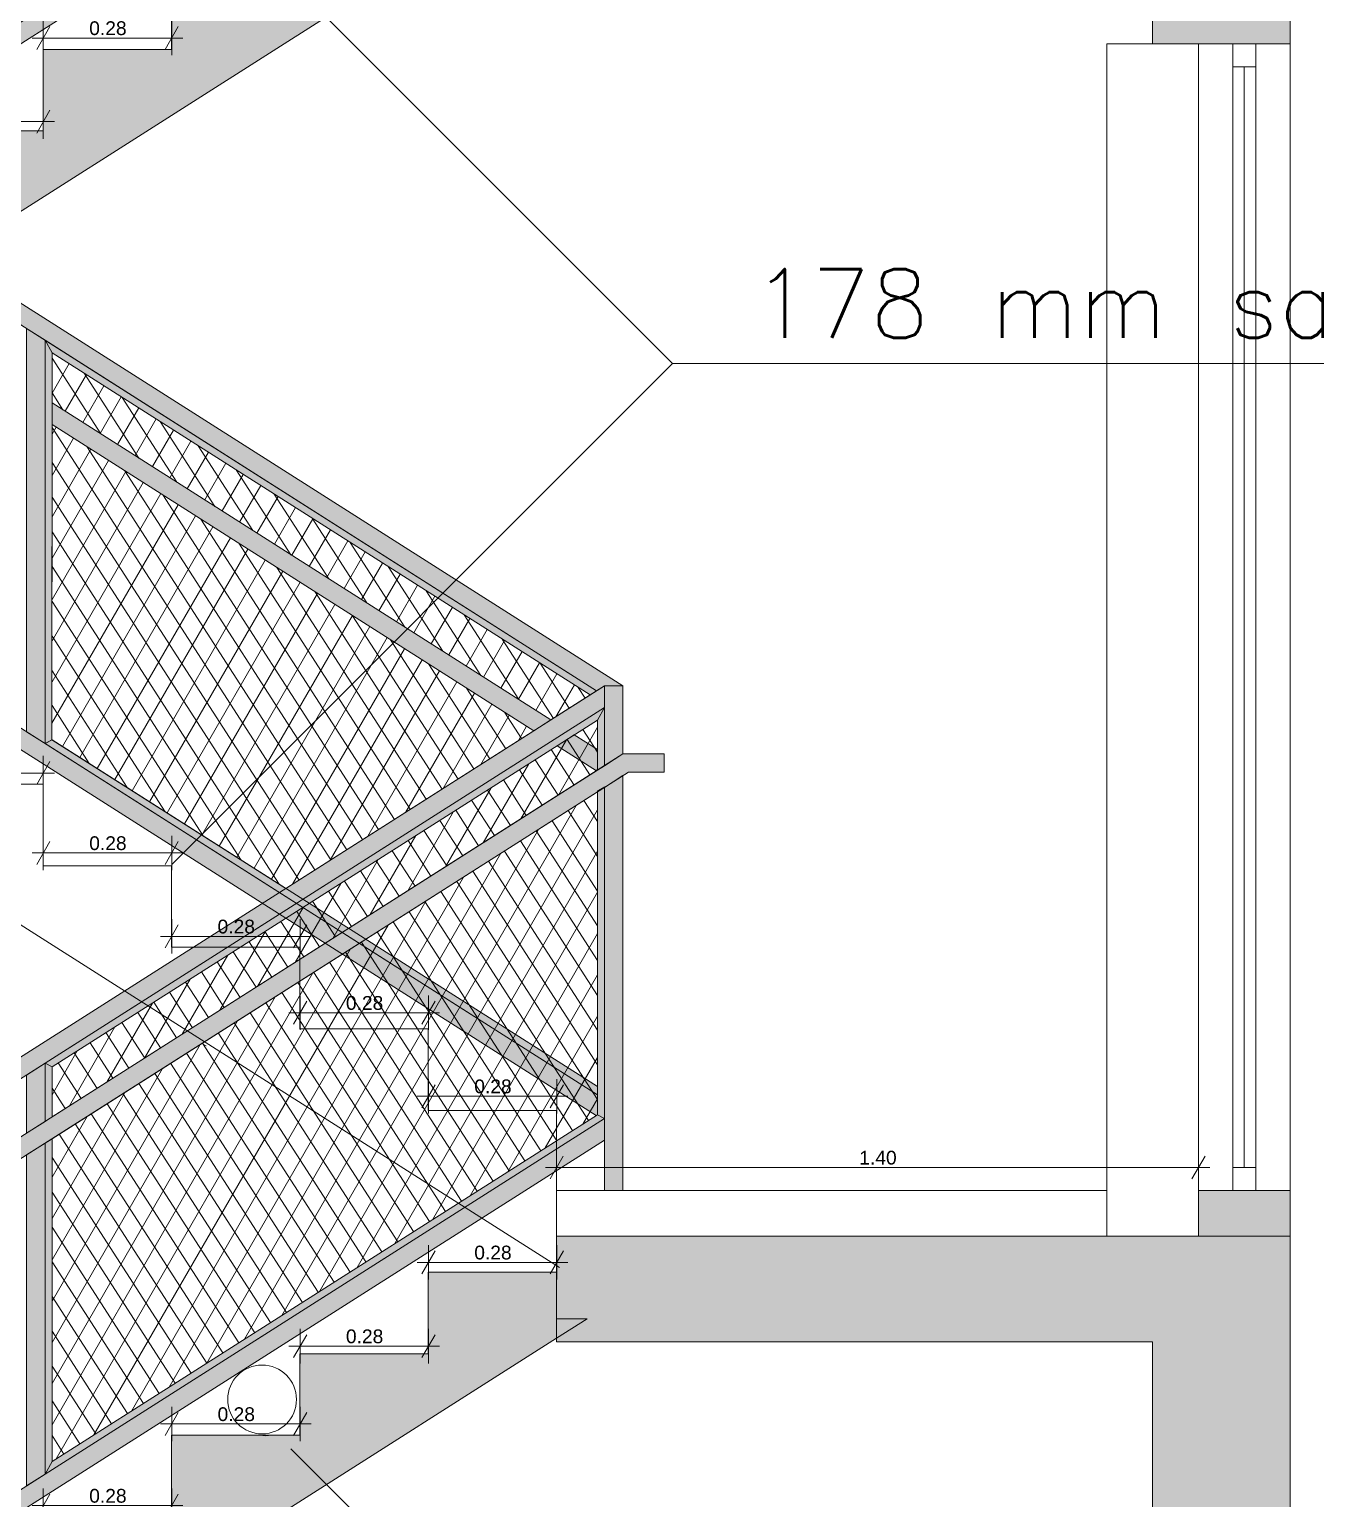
# Model space of a CAD drawing. Header units: millimetres. Extents: x 476244520 to 476657119, y 4620824743 to 4621446928.
# Drawn here: x 476573058 to 476575864, y 4621126298 to 4621129501 of the extents above; entities that cross this region are included whole.
import ezdxf

# ---------------------------------------------------------------- set-up
doc = ezdxf.new("R2010")
doc.units = ezdxf.units.MM
doc.header["$MEASUREMENT"] = 0
for name, color, linetype, lineweight in [('0_Pen_No__42_Pen_No__250_Pen_No__7', 7, 'Continuous', 0), ('2D Drafting - General_Pen_No__250_Pen_No__7', 7, 'Continuous', 0), ('Annotation - Text_Pen_No__7_Pen_No__7_Pen_No__5', 5, 'Continuous', 0), ('gegmebi_Pen_No__7_Pen_No__250', 7, 'Continuous', 0), ('gegmebi_Pen_No__7_Pen_No__7', 7, 'Continuous', 0), ('gegmebi_Pen_No__7_Pen_No__7_Pen_No__5', 5, 'Continuous', 0), ('kar-panjara_Pen_No__7_Pen_No__250', 7, 'Continuous', 0), ('New_2D Drafting - General_Pen_No__1', 1, 'Continuous', 0), ('New_2D Drafting - General_Pen_No__250_Pen_No__250', 7, 'Continuous', 0), ('New_2D Drafting - General_Pen_No__4', 7, 'Continuous', 0), ('New_Doors_Pen_No__7_Pen_No__7_Pen_No__250', 7, 'Continuous', 0), ('New_Doors_Pen_No__7_Pen_No__7_Pen_No__5', 5, 'Continuous', 0), ('New_shenobebi_Pen_No__240', 240, 'Continuous', 0), ('New_shenobebi_Pen_No__4', 7, 'Continuous', 0), ('reg_nak_Pen_No__250', 7, 'Continuous', 0), ('zoma_Pen_No__142', 142, 'Continuous', 0)]:
    doc.layers.add(name, color=color, linetype=linetype, lineweight=lineweight)
doc.layers.add('zoma', color=7, linetype='Continuous')
doc.styles.add('GENERATED_STYLE_2', font='arial.ttf')
doc.dimstyles.new('GENERATED_STYLE__15', dxfattribs={"dimtxt": 30.000001, "dimasz": 38, "dimexe": 0.18, "dimexo": 3, "dimgap": 0.09, "dimtad": 1, "dimtih": 1, "dimtoh": 1, "dimlfac": 0.001, "dimzin": 0, "dimdsep": 46, "dimtxsty": 'GENERATED_STYLE_2', "dimblk": 'ARROWHEAD_2', "dimblk1": 'ARROWHEAD_2', "dimblk2": 'ARROWHEAD_2', "dimcen": 0.09, "dimclrd": 142, "dimclre": 142, "dimclrt": 142, "dimadec": 0, "dimazin": 0, "dimtfac": 1, "dimtdec": 4, "dimtmove": 0, "dimatfit": 3, "dimfxl": 1, "dimtolj": 1, "dimtzin": 0, "dimarcsym": 0})
pattern_1 = [(60, (476844527.15, 4621385791.044), (-38.971143, 22.5), []), (122.833095, (476844527.15, 4621385791.044), (36.8060797, 18.75), [])]

# ---------------------------------------------------------------- blocks, each defined once
blk = doc.blocks.new('*D626', base_point=(476844527.1, 4621385791))
at = {"layer": 'zoma_Pen_No__142', "color": 142, "linetype": 'Continuous', "lineweight": 0, "transparency": 16777216}
for p, q in [((476574208.3, 4621126982.4), (476574208.3, 4621127057.4)), ((476575608.5, 4621126982.4), (476575608.5, 4621127057.4)), ((476574183.8, 4621127019.9), (476574208.3, 4621127019.9)), ((476574222.7, 4621127044.9), (476574193.9, 4621126994.9)), ((476574208.3, 4621127019.9), (476575608.5, 4621127019.9)), ((476575594, 4621126994.9), (476575622.9, 4621127044.9)), ((476575608.5, 4621127019.9), (476575632.9, 4621127019.9))]:
    blk.add_line(p, q, dxfattribs=at)
at = {"layer": 'zoma_Pen_No__142', "color": 142, "lineweight": 0, "transparency": 16777216, "insert": (476574868.5, 4621127025.9), "char_height": 30, "attachment_point": 7, "style": 'GENERATED_STYLE_2'}
blk.add_mtext('\\A1;{\\pql;\\fArial CYR|b0|i0|c204|p34;1.40}', dxfattribs=at)
blk = doc.blocks.new('ARROWHEAD_2')
at = {"color": 0, "linetype": 'Continuous', "lineweight": 0}
for p, q in [((0, 0), (-1, 0)), ((-0.378, -0.655), (0.378, 0.655))]:
    blk.add_line(p, q, dxfattribs=at)
blk = doc.blocks.new('*D650', base_point=(476844527.1, 4621385791))
at = {"layer": 'zoma_Pen_No__142', "color": 142, "linetype": 'Continuous', "lineweight": 0, "transparency": 16777216}
for p, q in [((476573088.5, 4621126245.1), (476573088.5, 4621126320.1)), ((476573368.5, 4621126245.1), (476573368.5, 4621126320.1)), ((476573064.1, 4621126282.6), (476573088.5, 4621126282.6)), ((476573103, 4621126307.6), (476573074.1, 4621126257.6)), ((476573088.5, 4621126282.6), (476573368.5, 4621126282.6)), ((476573354.1, 4621126257.6), (476573383, 4621126307.6)), ((476573368.5, 4621126282.6), (476573393, 4621126282.6))]:
    blk.add_line(p, q, dxfattribs=at)
at = {"layer": 'zoma_Pen_No__142', "color": 142, "lineweight": 0, "transparency": 16777216, "insert": (476573188.6, 4621126288.6), "char_height": 30, "attachment_point": 7, "style": 'GENERATED_STYLE_2'}
blk.add_mtext('\\A1;{\\pql;\\fArial CYR|b0|i0|c204|p34;0.28}', dxfattribs=at)
blk = doc.blocks.new('*D651', base_point=(476844527.1, 4621385791))
at = {"layer": 'zoma_Pen_No__142', "color": 142, "linetype": 'Continuous', "lineweight": 0, "transparency": 16777216}
for p, q in [((476573383, 4621126485.6), (476573354.1, 4621126435.6)), ((476573368.5, 4621126423.1), (476573368.5, 4621126498.1)), ((476573634.1, 4621126435.6), (476573663, 4621126485.6)), ((476573648.5, 4621126423.1), (476573648.5, 4621126498.1)), ((476573344.1, 4621126460.6), (476573368.5, 4621126460.6)), ((476573368.5, 4621126460.6), (476573648.5, 4621126460.6)), ((476573648.5, 4621126460.6), (476573673, 4621126460.6))]:
    blk.add_line(p, q, dxfattribs=at)
at = {"layer": 'zoma_Pen_No__142', "color": 142, "lineweight": 0, "transparency": 16777216, "insert": (476573468.6, 4621126466.6), "char_height": 30, "attachment_point": 7, "style": 'GENERATED_STYLE_2'}
blk.add_mtext('\\A1;{\\pql;\\fArial CYR|b0|i0|c204|p34;0.28}', dxfattribs=at)
blk = doc.blocks.new('*D652', base_point=(476844527.1, 4621385791))
at = {"layer": 'zoma_Pen_No__142', "color": 142, "linetype": 'Continuous', "lineweight": 0, "transparency": 16777216}
for p, q in [((476573648.5, 4621126592.8), (476573648.5, 4621126667.8)), ((476573928.5, 4621126592.8), (476573928.5, 4621126667.8)), ((476573663, 4621126655.3), (476573634.1, 4621126605.3)), ((476573914.1, 4621126605.3), (476573943, 4621126655.3)), ((476573624.1, 4621126630.3), (476573648.5, 4621126630.3)), ((476573648.5, 4621126630.3), (476573928.5, 4621126630.3)), ((476573928.5, 4621126630.3), (476573953, 4621126630.3))]:
    blk.add_line(p, q, dxfattribs=at)
at = {"layer": 'zoma_Pen_No__142', "color": 142, "lineweight": 0, "transparency": 16777216, "insert": (476573748.6, 4621126636.3), "char_height": 30, "attachment_point": 7, "style": 'GENERATED_STYLE_2'}
blk.add_mtext('\\A1;{\\pql;\\fArial CYR|b0|i0|c204|p34;0.28}', dxfattribs=at)
blk = doc.blocks.new('*D653', base_point=(476844527.1, 4621385791))
at = {"layer": 'zoma_Pen_No__142', "color": 142, "linetype": 'Continuous', "lineweight": 0, "transparency": 16777216}
for p, q in [((476573943, 4621126838), (476573914.1, 4621126788)), ((476573928.5, 4621126775.5), (476573928.5, 4621126850.5)), ((476574194.1, 4621126788), (476574223, 4621126838)), ((476574208.5, 4621126775.5), (476574208.5, 4621126850.5)), ((476573904.1, 4621126813), (476573928.5, 4621126813)), ((476573928.5, 4621126813), (476574208.5, 4621126813)), ((476574208.5, 4621126813), (476574233, 4621126813))]:
    blk.add_line(p, q, dxfattribs=at)
at = {"layer": 'zoma_Pen_No__142', "color": 142, "lineweight": 0, "transparency": 16777216, "insert": (476574028.6, 4621126819), "char_height": 30, "attachment_point": 7, "style": 'GENERATED_STYLE_2'}
blk.add_mtext('\\A1;{\\pql;\\fArial CYR|b0|i0|c204|p34;0.28}', dxfattribs=at)
blk = doc.blocks.new('*D654', base_point=(476844527.1, 4621385791))
at = {"layer": 'zoma_Pen_No__142', "color": 142, "linetype": 'Continuous', "lineweight": 0, "transparency": 16777216}
for p, q in [((476573928.5, 4621127137.8), (476573928.5, 4621127212.8)), ((476574208.5, 4621127137.8), (476574208.5, 4621127212.8)), ((476573904.1, 4621127175.3), (476573928.5, 4621127175.3)), ((476573943, 4621127200.3), (476573914.1, 4621127150.3)), ((476573928.5, 4621127175.3), (476574208.5, 4621127175.3)), ((476574194.1, 4621127150.3), (476574223, 4621127200.3)), ((476574208.5, 4621127175.3), (476574233, 4621127175.3))]:
    blk.add_line(p, q, dxfattribs=at)
at = {"layer": 'zoma_Pen_No__142', "color": 142, "lineweight": 0, "transparency": 16777216, "insert": (476574028.6, 4621127181.3), "char_height": 30, "attachment_point": 7, "style": 'GENERATED_STYLE_2'}
blk.add_mtext('\\A1;{\\pql;\\fArial CYR|b0|i0|c204|p34;0.28}', dxfattribs=at)
blk = doc.blocks.new('*D655', base_point=(476844527.1, 4621385791))
at = {"layer": 'zoma_Pen_No__142', "color": 142, "linetype": 'Continuous', "lineweight": 0, "transparency": 16777216}
for p, q in [((476573663, 4621127382.2), (476573634.1, 4621127332.2)), ((476573648.5, 4621127319.7), (476573648.5, 4621127394.7)), ((476573914.1, 4621127332.2), (476573943, 4621127382.2)), ((476573928.5, 4621127319.7), (476573928.5, 4621127394.7)), ((476573624.1, 4621127357.2), (476573648.5, 4621127357.2)), ((476573648.5, 4621127357.2), (476573928.5, 4621127357.2)), ((476573928.5, 4621127357.2), (476573953, 4621127357.2))]:
    blk.add_line(p, q, dxfattribs=at)
at = {"layer": 'zoma_Pen_No__142', "color": 142, "lineweight": 0, "transparency": 16777216, "insert": (476573748.6, 4621127363.2), "char_height": 30, "attachment_point": 7, "style": 'GENERATED_STYLE_2'}
blk.add_mtext('\\A1;{\\pql;\\fArial CYR|b0|i0|c204|p34;0.28}', dxfattribs=at)
blk = doc.blocks.new('*D656', base_point=(476844527.1, 4621385791))
at = {"layer": 'zoma_Pen_No__142', "color": 142, "linetype": 'Continuous', "lineweight": 0, "transparency": 16777216}
for p, q in [((476573368.5, 4621127486.3), (476573368.5, 4621127561.3)), ((476573648.5, 4621127486.3), (476573648.5, 4621127561.3)), ((476573383, 4621127548.8), (476573354.1, 4621127498.8)), ((476573634.1, 4621127498.8), (476573663, 4621127548.8)), ((476573344.1, 4621127523.8), (476573368.5, 4621127523.8)), ((476573368.5, 4621127523.8), (476573648.5, 4621127523.8)), ((476573648.5, 4621127523.8), (476573673, 4621127523.8))]:
    blk.add_line(p, q, dxfattribs=at)
at = {"layer": 'zoma_Pen_No__142', "color": 142, "lineweight": 0, "transparency": 16777216, "insert": (476573468.6, 4621127529.8), "char_height": 30, "attachment_point": 7, "style": 'GENERATED_STYLE_2'}
blk.add_mtext('\\A1;{\\pql;\\fArial CYR|b0|i0|c204|p34;0.28}', dxfattribs=at)
blk = doc.blocks.new('*D657', base_point=(476844527.1, 4621385791))
at = {"layer": 'zoma_Pen_No__142', "color": 142, "linetype": 'Continuous', "lineweight": 0, "transparency": 16777216}
for p, q in [((476573103, 4621127730.6), (476573074.1, 4621127680.6)), ((476573088.5, 4621127668.1), (476573088.5, 4621127743.1)), ((476573354.1, 4621127680.6), (476573383, 4621127730.6)), ((476573368.5, 4621127668.1), (476573368.5, 4621127743.1)), ((476573064.1, 4621127705.6), (476573088.5, 4621127705.6)), ((476573088.5, 4621127705.6), (476573368.5, 4621127705.6)), ((476573368.5, 4621127705.6), (476573393, 4621127705.6))]:
    blk.add_line(p, q, dxfattribs=at)
at = {"layer": 'zoma_Pen_No__142', "color": 142, "lineweight": 0, "transparency": 16777216, "insert": (476573188.6, 4621127711.6), "char_height": 30, "attachment_point": 7, "style": 'GENERATED_STYLE_2'}
blk.add_mtext('\\A1;{\\pql;\\fArial CYR|b0|i0|c204|p34;0.28}', dxfattribs=at)
blk = doc.blocks.new('*D658', base_point=(476844527.1, 4621385791))
at = {"layer": 'zoma_Pen_No__142', "color": 142, "linetype": 'Continuous', "lineweight": 0, "transparency": 16777216}
for p, q in [((476572808.5, 4621127842.3), (476572808.5, 4621127917.3)), ((476573088.5, 4621127842.3), (476573088.5, 4621127917.3)), ((476572784.1, 4621127879.8), (476572808.5, 4621127879.8)), ((476572823, 4621127904.8), (476572794.1, 4621127854.8)), ((476572808.5, 4621127879.8), (476573088.5, 4621127879.8)), ((476573074.1, 4621127854.8), (476573103, 4621127904.8)), ((476573088.5, 4621127879.8), (476573113, 4621127879.8))]:
    blk.add_line(p, q, dxfattribs=at)
at = {"layer": 'zoma_Pen_No__142', "color": 142, "lineweight": 0, "transparency": 16777216, "insert": (476572908.6, 4621127885.8), "char_height": 30, "attachment_point": 7, "style": 'GENERATED_STYLE_2'}
blk.add_mtext('\\A1;{\\pql;\\fArial CYR|b0|i0|c204|p34;0.28}', dxfattribs=at)
blk = doc.blocks.new('*D665', base_point=(476844527.1, 4621385791))
at = {"layer": 'zoma_Pen_No__142', "color": 142, "linetype": 'Continuous', "lineweight": 0, "transparency": 16777216}
for p, q in [((476572823, 4621129325.3), (476572794.1, 4621129275.3)), ((476572808.5, 4621129262.8), (476572808.5, 4621129337.8)), ((476573074.1, 4621129275.3), (476573103, 4621129325.3)), ((476573088.5, 4621129262.8), (476573088.5, 4621129337.8)), ((476572784.1, 4621129300.3), (476572808.5, 4621129300.3)), ((476572808.5, 4621129300.3), (476573088.5, 4621129300.3)), ((476573088.5, 4621129300.3), (476573113, 4621129300.3))]:
    blk.add_line(p, q, dxfattribs=at)
at = {"layer": 'zoma_Pen_No__142', "color": 142, "lineweight": 0, "transparency": 16777216, "insert": (476572908.6, 4621129306.3), "char_height": 30, "attachment_point": 7, "style": 'GENERATED_STYLE_2'}
blk.add_mtext('\\A1;{\\pql;\\fArial CYR|b0|i0|c204|p34;0.28}', dxfattribs=at)
blk = doc.blocks.new('*D666', base_point=(476844527.1, 4621385791))
at = {"layer": 'zoma_Pen_No__142', "color": 142, "linetype": 'Continuous', "lineweight": 0, "transparency": 16777216}
for p, q in [((476573088.5, 4621129445.1), (476573088.5, 4621129520.1)), ((476573368.5, 4621129445.1), (476573368.5, 4621129520.1)), ((476573064.1, 4621129482.6), (476573088.5, 4621129482.6)), ((476573103, 4621129507.6), (476573074.1, 4621129457.6)), ((476573088.5, 4621129482.6), (476573368.5, 4621129482.6)), ((476573354.1, 4621129457.6), (476573383, 4621129507.6)), ((476573368.5, 4621129482.6), (476573393, 4621129482.6))]:
    blk.add_line(p, q, dxfattribs=at)
at = {"layer": 'zoma_Pen_No__142', "color": 142, "lineweight": 0, "transparency": 16777216, "insert": (476573188.6, 4621129488.6), "char_height": 30, "attachment_point": 7, "style": 'GENERATED_STYLE_2'}
blk.add_mtext('\\A1;{\\pql;\\fArial CYR|b0|i0|c204|p34;0.28}', dxfattribs=at)
blk = doc.blocks.new('*D687', base_point=(476844527.1, 4621385791))
at = {"layer": 'zoma_Pen_No__142', "color": 142, "linetype": 'Continuous', "lineweight": 0, "transparency": 16777216}
for p, q in [((476574208.3, 4621130182.4), (476574208.3, 4621130257.4)), ((476575608.5, 4621130182.4), (476575608.5, 4621130257.4)), ((476574183.8, 4621130219.9), (476574208.3, 4621130219.9)), ((476574222.7, 4621130244.9), (476574193.9, 4621130194.9)), ((476574208.3, 4621130219.9), (476575608.5, 4621130219.9)), ((476575594, 4621130194.9), (476575622.9, 4621130244.9)), ((476575608.5, 4621130219.9), (476575632.9, 4621130219.9))]:
    blk.add_line(p, q, dxfattribs=at)
at = {"layer": 'zoma_Pen_No__142', "color": 142, "lineweight": 0, "transparency": 16777216, "insert": (476574868.5, 4621130225.9), "char_height": 30, "attachment_point": 7, "style": 'GENERATED_STYLE_2'}
blk.add_mtext('\\A1;{\\pql;\\fArial CYR|b0|i0|c204|p34;1.40}', dxfattribs=at)
blk = doc.blocks.new('*D689', base_point=(476844527.1, 4621385791))
at = {"layer": 'zoma_Pen_No__142', "color": 142, "linetype": 'Continuous', "lineweight": 0, "transparency": 16777216}
for p, q in [((476574208.3, 4621133382.4), (476574208.3, 4621133457.4)), ((476575608.5, 4621133382.4), (476575608.5, 4621133457.4)), ((476574222.7, 4621133444.9), (476574193.9, 4621133394.9)), ((476575594, 4621133394.9), (476575622.9, 4621133444.9)), ((476574183.8, 4621133419.9), (476574208.3, 4621133419.9)), ((476574208.3, 4621133419.9), (476575608.5, 4621133419.9)), ((476575608.5, 4621133419.9), (476575632.9, 4621133419.9))]:
    blk.add_line(p, q, dxfattribs=at)
at = {"layer": 'zoma_Pen_No__142', "color": 142, "lineweight": 0, "transparency": 16777216, "insert": (476574868.5, 4621133425.9), "char_height": 30, "attachment_point": 7, "style": 'GENERATED_STYLE_2'}
blk.add_mtext('\\A1;{\\pql;\\fArial CYR|b0|i0|c204|p34;1.40}', dxfattribs=at)

msp = doc.modelspace()

# ---------------------------------------------------------------- hatches: boundary and pattern name
at = {"layer": '2D Drafting - General_Pen_No__250_Pen_No__7', "linetype": 'Continuous', "lineweight": 0}
for points in [[(476574208.32, 4621129839.823), (476574208.32, 4621130069.917), (476575608.483, 4621130069.917), (476575608.483, 4621130169.947), (476575808.483, 4621130169.947), (476575808.483, 4621130069.917), (476575808.249, 4621130069.917), (476575808.249, 4621129889.909), (476575808.249, 4621129469.917), (476575508.249, 4621129469.917), (476575508.249, 4621129839.823)], [(476574208.32, 4621126639.823), (476574208.32, 4621126869.917), (476575608.483, 4621126869.917), (476575608.483, 4621126969.947), (476575808.483, 4621126969.947), (476575808.483, 4621126869.917), (476575808.249, 4621126869.917), (476575808.249, 4621126689.909), (476575808.249, 4621126269.917), (476575508.249, 4621126269.917), (476575508.249, 4621126639.823)]]:
    msp.add_hatch(color=7, dxfattribs=at).paths.add_polyline_path(points)
at = {"layer": 'New_2D Drafting - General_Pen_No__1', "linetype": 'Continuous', "lineweight": 0}
for points in [[(476574312.526, 4621130326.657), (476571831.893, 4621128750.385), (476571831.893, 4621128702.992), (476574312.526, 4621130279.264)], [(476571846.843, 4621129614.994), (476574295.457, 4621128059.068), (476574312.527, 4621128069.915), (476574353, 4621128069.896), (476571866.038, 4621129650.189), (476571846.842, 4621129637.991)], [(476573051.928, 4621127970.099), (476573051.946, 4621128849.234), (476573092.428, 4621128823.51), (476573092.41, 4621127944.376)], [(476573092.428, 4621128823.51), (476573107.427, 4621128796.291), (476573107.41, 4621127952.585), (476573092.41, 4621127944.376)], [(476573092.461, 4621128823.563), (476573107.427, 4621128796.291), (476574281.484, 4621128050.189), (476574295.458, 4621128059.069)], [(476571831.893, 4621128745.348), (476571831.893, 4621128697.955), (476574294.629, 4621127133.056), (476574297.545, 4621127134.909), (476574297.544, 4621127178.596)], [(476573107.424, 4621128639.829), (476574158.422, 4621127971.992), (476574195.714, 4621127995.688), (476573107.425, 4621128687.221)], [(476574312.527, 4621128069.915), (476571791.41, 4621126467.918), (476571831.893, 4621126446.25), (476574312.527, 4621128022.522)], [(476574353.013, 4621127921.488), (476574353.013, 4621128069.916), (476574312.527, 4621128069.915), (476574312.527, 4621127920.326), (476574312.527, 4621127895.762)], [(476574312.531, 4621128022.525), (476573092.365, 4621127247.272), (476573107.433, 4621127239.072), (476574297.546, 4621127995.378)], [(476574297.546, 4621127995.378), (476574297.549, 4621127886.245), (476574312.53, 4621127895.762), (476574312.531, 4621128022.525)], [(476573107.451, 4621127952.585), (476574297.543, 4621127196.368), (476574297.544, 4621127178.596), (476573092.41, 4621127944.376)], [(476574246.876, 4621127963.178), (476574209.587, 4621127939.48), (476574295.457, 4621127884.916), (476574297.549, 4621127886.245), (476574297.548, 4621127930.979)], [(476571701.41, 4621126317.918), (476571701.41, 4621126277.471), (476571840.349, 4621126277.471), (476574364.856, 4621127881.621), (476574443.013, 4621127881.621), (476574443.013, 4621127921.488), (476574353.013, 4621127921.488), (476571829.419, 4621126317.918)], [(476574312.53, 4621127849.812), (476574297.53, 4621127841.241), (476574297.545, 4621127134.909), (476574312.526, 4621127126.657)], [(476574312.527, 4621126969.947), (476574353.013, 4621126969.95), (476574353.013, 4621127874.217), (476574312.527, 4621127848.37), (476574312.527, 4621127174.557), (476574312.527, 4621127081.858)], [(476573092.435, 4621127120.478), (476573092.433, 4621127247.237), (476573051.951, 4621127221.513), (476573051.953, 4621127094.755)], [(476573107.433, 4621127239.072), (476573092.433, 4621127247.237), (476573092.435, 4621127120.478), (476573107.435, 4621127130.009)], [(476574312.526, 4621127126.657), (476571831.893, 4621125550.385), (476571831.893, 4621125502.992), (476574312.526, 4621127079.264)], [(476573107.45, 4621126378.68), (476574297.545, 4621127134.909), (476574312.526, 4621127126.657), (476573092.451, 4621126351.382)], [(476573107.436, 4621127082.618), (476573092.436, 4621127073.086), (476573092.451, 4621126351.382), (476573107.45, 4621126378.68)], [(476573092.436, 4621127073.086), (476573051.954, 4621127047.363), (476573051.969, 4621126325.659), (476573092.451, 4621126351.382)]]:
    msp.add_hatch(color=1, dxfattribs=at).paths.add_polyline_path(points)
h = msp.add_hatch(dxfattribs=at)
h.set_pattern_fill('BATT_INSULATION', color=1, style=0, pattern_type=2)
h.set_pattern_definition(pattern_1)
h.paths.add_polyline_path([(476574195.714, 4621127995.688), (476573107.425, 4621128687.221), (476573107.427, 4621128796.291), (476574281.484, 4621128050.189)])
h = msp.add_hatch(dxfattribs=at)
h.set_pattern_fill('BATT_INSULATION', color=1, style=0, pattern_type=2)
h.set_pattern_definition(pattern_1)
h.paths.add_polyline_path([(476573617.668, 4621127628.38), (476573107.41, 4621127952.585), (476573107.424, 4621128639.829), (476574158.422, 4621127971.992)])
h = msp.add_hatch(dxfattribs=at)
h.set_pattern_fill('BATT_INSULATION', color=1, style=0, pattern_type=2)
h.set_pattern_definition(pattern_1)
h.paths.add_polyline_path([(476574297.549, 4621127886.245), (476574297.546, 4621127995.378), (476573107.433, 4621127239.072), (476573107.435, 4621127130.009)])
h = msp.add_hatch(dxfattribs=at)
h.set_pattern_fill('BATT_INSULATION', color=1, style=0, pattern_type=2)
h.set_pattern_definition(pattern_1)
h.paths.add_polyline_path([(476573107.45, 4621126378.68), (476574297.545, 4621127134.909), (476574297.53, 4621127838.841), (476573107.436, 4621127082.618)])
at = {"layer": 'New_2D Drafting - General_Pen_No__250_Pen_No__250', "linetype": 'Continuous', "lineweight": 0}
for points in [[(476572248.249, 4621128745.918), (476571968.32, 4621128745.918), (476571968.535, 4621128424.291), (476573368.324, 4621129313.837), (476573613.93, 4621129469.917), (476574208.32, 4621129847.643), (476574274.83, 4621129889.909), (476574208.32, 4621129889.909), (476574208.249, 4621129889.909), (476574208.249, 4621129991.917), (476573928.249, 4621129991.917), (476573928.249, 4621129813.917), (476573648.249, 4621129813.917), (476573648.249, 4621129635.917), (476573585.466, 4621129635.917, -0.08199413), (476573561.033, 4621129635.917), (476573368.324, 4621129635.917), (476573368.324, 4621129469.917), (476573368.255, 4621129469.917), (476573368.249, 4621129457.917), (476573088.249, 4621129457.917), (476573088.249, 4621129279.918), (476572808.249, 4621129279.918), (476572808.249, 4621129101.918), (476572528.249, 4621129101.918), (476572528.249, 4621128923.918), (476572248.249, 4621128923.918)], [(476572248.249, 4621125545.918), (476571968.32, 4621125545.918), (476571968.535, 4621125224.291), (476573368.324, 4621126113.837), (476573613.93, 4621126269.917), (476574208.32, 4621126647.643), (476574274.83, 4621126689.909), (476574208.32, 4621126689.909), (476574208.249, 4621126689.909), (476574208.249, 4621126791.917), (476573928.249, 4621126791.917), (476573928.249, 4621126613.917), (476573648.249, 4621126613.917), (476573648.249, 4621126435.917), (476573585.466, 4621126435.917, -0.08199413), (476573561.033, 4621126435.917), (476573368.324, 4621126435.917), (476573368.324, 4621126269.917), (476573368.255, 4621126269.917), (476573368.249, 4621126257.917), (476573088.249, 4621126257.917), (476573088.249, 4621126079.918), (476572808.249, 4621126079.918), (476572808.249, 4621125901.918), (476572528.249, 4621125901.918), (476572528.249, 4621125723.918), (476572248.249, 4621125723.918)]]:
    msp.add_hatch(color=7, dxfattribs=at).paths.add_polyline_path(points)

# ---------------------------------------------------------------- linework, layer by layer
at = {"layer": '0_Pen_No__42_Pen_No__250_Pen_No__7', "color": 7, "linetype": 'Continuous', "lineweight": 0}
msp.add_circle((476573565.764, 4621126514.083), 75, dxfattribs=at)
at = {"layer": '2D Drafting - General_Pen_No__250_Pen_No__7', "color": 7, "linetype": 'Continuous', "lineweight": 0, "flags": 128}
for points in [[(476574208.32, 4621129839.823), (476574208.32, 4621130069.917), (476575608.483, 4621130069.917), (476575608.483, 4621130169.947), (476575808.483, 4621130169.947), (476575808.483, 4621130069.917), (476575808.249, 4621130069.917), (476575808.249, 4621129889.909), (476575808.249, 4621129469.917), (476575508.249, 4621129469.917), (476575508.249, 4621129839.823)], [(476574208.32, 4621126639.823), (476574208.32, 4621126869.917), (476575608.483, 4621126869.917), (476575608.483, 4621126969.947), (476575808.483, 4621126969.947), (476575808.483, 4621126869.917), (476575808.249, 4621126869.917), (476575808.249, 4621126689.909), (476575808.249, 4621126269.917), (476575508.249, 4621126269.917), (476575508.249, 4621126639.823)]]:
    msp.add_lwpolyline(points, close=True, dxfattribs=at)
at = {"layer": 'gegmebi_Pen_No__7_Pen_No__250', "color": 7, "linetype": 'Continuous', "lineweight": 0, "flags": 128}
for points in [[(476575683.483, 4621129469.947), (476575733.483, 4621129469.947), (476575733.483, 4621126969.947), (476575683.483, 4621126969.947)], [(476575683.483, 4621129419.947), (476575733.483, 4621129419.947), (476575733.483, 4621129469.947), (476575683.483, 4621129469.947)], [(476575683.483, 4621126969.947), (476575733.483, 4621126969.947), (476575733.483, 4621127019.785), (476575683.483, 4621127019.785)], [(476574208.267, 4621126869.917), (476575408.32, 4621126869.917), (476575408.32, 4621126969.917), (476574208.267, 4621126969.917)]]:
    msp.add_lwpolyline(points, close=True, dxfattribs=at)
at = {"layer": 'gegmebi_Pen_No__7_Pen_No__7', "color": 7, "linetype": 'Continuous', "lineweight": 0}
msp.add_line((476575708.483, 4621129419.947), (476575708.483, 4621127019.785), dxfattribs=at)
at = {"layer": 'gegmebi_Pen_No__7_Pen_No__7_Pen_No__5', "color": 5, "linetype": 'Continuous', "lineweight": 0, "flags": 128}
for points in [[(476573628.204, 4621129606.074), (476574461.052, 4621128773.226), (476573368.524, 4621127680.697)], [(476574461.052, 4621128773.226), (476576683.057, 4621128773.226)], [(476573628.204, 4621126406.074), (476574461.052, 4621125573.226), (476573368.524, 4621124480.697)]]:
    msp.add_lwpolyline(points, dxfattribs=at)
at = {"layer": 'kar-panjara_Pen_No__7_Pen_No__250', "color": 7, "linetype": 'Continuous', "lineweight": 0, "flags": 128}
for points in [[(476575408.32, 4621129469.915), (476575408.32, 4621126869.917), (476575808.32, 4621126869.917), (476575808.32, 4621129469.915)], [(476575808.483, 4621129469.947), (476575608.483, 4621129469.947), (476575608.483, 4621126969.947), (476575808.483, 4621126969.947)]]:
    msp.add_lwpolyline(points, close=True, dxfattribs=at)
at = {"layer": 'New_2D Drafting - General_Pen_No__250_Pen_No__250', "color": 7, "linetype": 'Continuous', "lineweight": 0, "flags": 128}
msp.add_lwpolyline([(476573368.324, 4621129635.917), (476573368.324, 4621129469.917), (476573368.255, 4621129469.917), (476573368.249, 4621129457.917), (476573088.249, 4621129457.917), (476573088.249, 4621129279.918), (476572808.249, 4621129279.918), (476572808.249, 4621129101.918), (476572528.249, 4621129101.918), (476572528.249, 4621128923.918), (476572248.249, 4621128923.918), (476572248.249, 4621128745.918), (476571968.32, 4621128745.918), (476571968.535, 4621128424.291), (476573368.324, 4621129313.837), (476573613.93, 4621129469.917), (476574208.32, 4621129847.643)], dxfattribs=at)
msp.add_lwpolyline([(476573613.93, 4621126269.917), (476574208.32, 4621126647.643), (476574274.83, 4621126689.909), (476574208.32, 4621126689.909), (476574208.249, 4621126689.909), (476574208.249, 4621126791.917), (476573928.249, 4621126791.917), (476573928.249, 4621126613.917), (476573648.249, 4621126613.917), (476573648.249, 4621126435.917), (476573585.466, 4621126435.917, -0.08199413), (476573561.033, 4621126435.917), (476573368.324, 4621126435.917), (476573368.324, 4621126269.917)], format="xyb", dxfattribs=at)
at = {"layer": 'New_2D Drafting - General_Pen_No__4', "color": 7, "linetype": 'Continuous', "lineweight": 0, "flags": 128}
for points in [[(476574312.526, 4621130326.657), (476571831.893, 4621128750.385), (476571831.893, 4621128702.992), (476574312.526, 4621130279.264)], [(476571846.843, 4621129614.994), (476574295.457, 4621128059.068), (476574312.527, 4621128069.915), (476574353, 4621128069.896), (476571866.038, 4621129650.189), (476571846.842, 4621129637.991)], [(476573051.928, 4621127970.099), (476573051.946, 4621128849.234), (476573092.428, 4621128823.51), (476573092.41, 4621127944.376)], [(476573092.428, 4621128823.51), (476573107.427, 4621128796.291), (476573107.41, 4621127952.585), (476573092.41, 4621127944.376)], [(476573092.461, 4621128823.563), (476573107.427, 4621128796.291), (476574281.484, 4621128050.189), (476574295.458, 4621128059.069)], [(476574195.714, 4621127995.688), (476573107.425, 4621128687.221), (476573107.427, 4621128796.291), (476574281.484, 4621128050.189)], [(476571831.893, 4621128745.348), (476571831.893, 4621128697.955), (476574294.629, 4621127133.056), (476574297.545, 4621127134.909), (476574297.544, 4621127178.596)], [(476573107.424, 4621128639.829), (476574158.422, 4621127971.992), (476574195.714, 4621127995.688), (476573107.425, 4621128687.221)], [(476573617.668, 4621127628.38), (476573107.41, 4621127952.585), (476573107.424, 4621128639.829), (476574158.422, 4621127971.992)], [(476574312.527, 4621128069.915), (476571791.41, 4621126467.918), (476571831.893, 4621126446.25), (476574312.527, 4621128022.522)], [(476574353.013, 4621127921.488), (476574353.013, 4621128069.916), (476574312.527, 4621128069.915), (476574312.527, 4621127920.326), (476574312.527, 4621127895.762)], [(476574312.531, 4621128022.525), (476573092.365, 4621127247.272), (476573107.433, 4621127239.072), (476574297.546, 4621127995.378)], [(476574297.546, 4621127995.378), (476574297.549, 4621127886.245), (476574312.53, 4621127895.762), (476574312.531, 4621128022.525)], [(476574297.549, 4621127886.245), (476574297.546, 4621127995.378), (476573107.433, 4621127239.072), (476573107.435, 4621127130.009)], [(476573107.451, 4621127952.585), (476574297.543, 4621127196.368), (476574297.544, 4621127178.596), (476573092.41, 4621127944.376)], [(476574246.876, 4621127963.178), (476574209.587, 4621127939.48), (476574295.457, 4621127884.916), (476574297.549, 4621127886.245), (476574297.548, 4621127930.979)], [(476571701.41, 4621126317.918), (476571701.41, 4621126277.471), (476571840.349, 4621126277.471), (476574364.856, 4621127881.621), (476574443.013, 4621127881.621), (476574443.013, 4621127921.488), (476574353.013, 4621127921.488), (476571829.419, 4621126317.918)], [(476574312.53, 4621127849.812), (476574297.53, 4621127841.241), (476574297.545, 4621127134.909), (476574312.526, 4621127126.657)], [(476574312.527, 4621126969.947), (476574353.013, 4621126969.95), (476574353.013, 4621127874.217), (476574312.527, 4621127848.37), (476574312.527, 4621127174.557), (476574312.527, 4621127081.858)], [(476573107.45, 4621126378.68), (476574297.545, 4621127134.909), (476574297.53, 4621127838.841), (476573107.436, 4621127082.618)], [(476573092.435, 4621127120.478), (476573092.433, 4621127247.237), (476573051.951, 4621127221.513), (476573051.953, 4621127094.755)], [(476573107.433, 4621127239.072), (476573092.433, 4621127247.237), (476573092.435, 4621127120.478), (476573107.435, 4621127130.009)], [(476574312.526, 4621127126.657), (476571831.893, 4621125550.385), (476571831.893, 4621125502.992), (476574312.526, 4621127079.264)], [(476573107.45, 4621126378.68), (476574297.545, 4621127134.909), (476574312.526, 4621127126.657), (476573092.451, 4621126351.382)], [(476573107.436, 4621127082.618), (476573092.436, 4621127073.086), (476573092.451, 4621126351.382), (476573107.45, 4621126378.68)], [(476573092.436, 4621127073.086), (476573051.954, 4621127047.363), (476573051.969, 4621126325.659), (476573092.451, 4621126351.382)]]:
    msp.add_lwpolyline(points, close=True, dxfattribs=at)
at = {"layer": 'New_Doors_Pen_No__7_Pen_No__7_Pen_No__250', "color": 7, "linetype": 'Continuous', "lineweight": 0, "flags": 128}
msp.add_lwpolyline([(476571968.36, 4621128547.919), (476571968.36, 4621128389.917), (476572248.29, 4621128389.917), (476572248.29, 4621128211.917), (476572528.289, 4621128211.917), (476572528.289, 4621128033.918), (476572808.29, 4621128033.918), (476572808.29, 4621127855.918), (476573088.289, 4621127855.918), (476573088.289, 4621127677.918), (476573368.29, 4621127677.918), (476573368.364, 4621127499.918), (476573648.289, 4621127499.918), (476573648.289, 4621127321.919), (476573928.29, 4621127321.919), (476573928.29, 4621127143.919), (476574208.289, 4621127143.919), (476574208.289, 4621126969.917)], dxfattribs=at)
at = {"layer": 'New_Doors_Pen_No__7_Pen_No__7_Pen_No__5', "color": 5, "linetype": 'Continuous', "lineweight": 0, "flags": 128}
for points in [[(476571968.32, 4621128567.918), (476571968.32, 4621128745.918), (476572248.249, 4621128745.918), (476572248.249, 4621128923.918), (476572528.249, 4621128923.918), (476572528.249, 4621129101.918), (476572808.249, 4621129101.918), (476572808.249, 4621129279.918), (476573088.249, 4621129279.918), (476573088.249, 4621129457.917), (476573368.249, 4621129457.917), (476573368.324, 4621129635.917), (476573648.249, 4621129635.917), (476573648.249, 4621129813.917), (476573928.249, 4621129813.917), (476573928.249, 4621129991.917), (476574208.249, 4621129991.917), (476574208.285, 4621130149.947)], [(476571968.32, 4621125367.918), (476571968.32, 4621125545.918), (476572248.249, 4621125545.918), (476572248.249, 4621125723.918), (476572528.249, 4621125723.918), (476572528.249, 4621125901.918), (476572808.249, 4621125901.918), (476572808.249, 4621126079.918), (476573088.249, 4621126079.918), (476573088.249, 4621126257.917), (476573368.249, 4621126257.917), (476573368.324, 4621126435.917), (476573648.249, 4621126435.917), (476573648.249, 4621126613.917), (476573928.249, 4621126613.917), (476573928.249, 4621126791.917), (476574208.249, 4621126791.917), (476574208.285, 4621126949.947)]]:
    msp.add_lwpolyline(points, dxfattribs=at)
at = {"layer": 'New_shenobebi_Pen_No__240', "color": 240, "linetype": 'Continuous', "lineweight": 0}
msp.add_lwpolyline([(476573439.293, 4621127287.675), (476573443.738, 4621127285.135)], dxfattribs=at)
at = {"layer": 'New_shenobebi_Pen_No__4', "color": 7, "linetype": 'Continuous', "lineweight": 0}
msp.add_lwpolyline([(476574208.32, 4621126869.917), (476574208.32, 4621126949.947)], dxfattribs=at)
at = {"layer": 'reg_nak_Pen_No__250', "color": 7, "linetype": 'Continuous', "lineweight": 0, "flags": 128}
msp.add_lwpolyline([(476571742.817, 4621128372.761), (476574214.377, 4621126801.555)], dxfattribs=at)

# ---------------------------------------------------------------- texts
at = {"layer": 'Annotation - Text_Pen_No__7_Pen_No__7_Pen_No__5', "color": 5, "linetype": 'Continuous', "lineweight": 0, "insert": (476574635.234, 4621128978.615), "char_height": 150, "attachment_point": 1}
msp.add_mtext('\\A1;{\\pql;\\Ftxt.shx;178 mm safexuri}', dxfattribs=at)

# ---------------------------------------------------------------- dimensions: what is measured, and where the dimension line sits
at = {"layer": 'zoma', "color": 142, "linetype": 'Continuous', "lineweight": 0}
for base, p1, p2, picture, middle in [((476575608.483, 4621133419.852), (476574208.289, 4621126969.917), (476575608.483, 4621133419.852), '*D689', (476574907.442, 4621133440.852)), ((476575608.483, 4621130219.852), (476574208.289, 4621126969.917), (476575608.483, 4621130219.852), '*D687', (476574907.442, 4621130240.852)), ((476573368.524, 4621129482.556), (476573088.524, 4621129461.208), (476573368.524, 4621129461.208), '*D666', (476573227.58, 4621129503.556)), ((476573088.524, 4621129300.264), (476572808.524, 4621129277.105), (476573088.524, 4621129277.105), '*D665', (476572947.58, 4621129321.264)), ((476573088.524, 4621127879.797), (476572808.524, 4621127858.586), (476573088.524, 4621127858.586), '*D658', (476572947.58, 4621127900.797)), ((476573368.524, 4621127705.592), (476573088.524, 4621127690.103), (476573368.524, 4621127690.103), '*D657', (476573227.58, 4621127726.592)), ((476573648.524, 4621127523.758), (476573368.524, 4621127503.444), (476573648.524, 4621127503.444), '*D656', (476573507.58, 4621127544.758)), ((476573928.524, 4621127357.183), (476573648.524, 4621127338.071), (476573928.524, 4621127338.071), '*D655', (476573787.58, 4621127378.183)), ((476574208.524, 4621127175.348), (476573928.524, 4621127148.4), (476574208.524, 4621127148.4), '*D654', (476574067.58, 4621127196.348)), ((476575608.483, 4621127019.852), (476574208.289, 4621126969.917), (476575608.483, 4621127019.852), '*D626', (476574907.442, 4621127040.852)), ((476574208.524, 4621126812.994), (476573928.524, 4621126789.545), (476574208.524, 4621126789.545), '*D653', (476574067.58, 4621126833.994)), ((476573928.524, 4621126630.315), (476573648.524, 4621126606.311), (476573928.524, 4621126606.311), '*D652', (476573787.58, 4621126651.315)), ((476573648.524, 4621126460.576), (476573368.524, 4621126434.76), (476573648.524, 4621126434.76), '*D651', (476573507.58, 4621126481.576)), ((476573368.524, 4621126282.556), (476573088.524, 4621126261.208), (476573368.524, 4621126261.208), '*D650', (476573227.58, 4621126303.556))]:
    dim = msp.add_linear_dim(base=base, p1=p1, p2=p2, dimstyle='GENERATED_STYLE__15', dxfattribs=at)
    dim.commit()
    dim.dimension.update_dxf_attribs({"geometry": picture, "text_midpoint": middle, "dimtype": 160})

doc.saveas('drawing.dxf')
